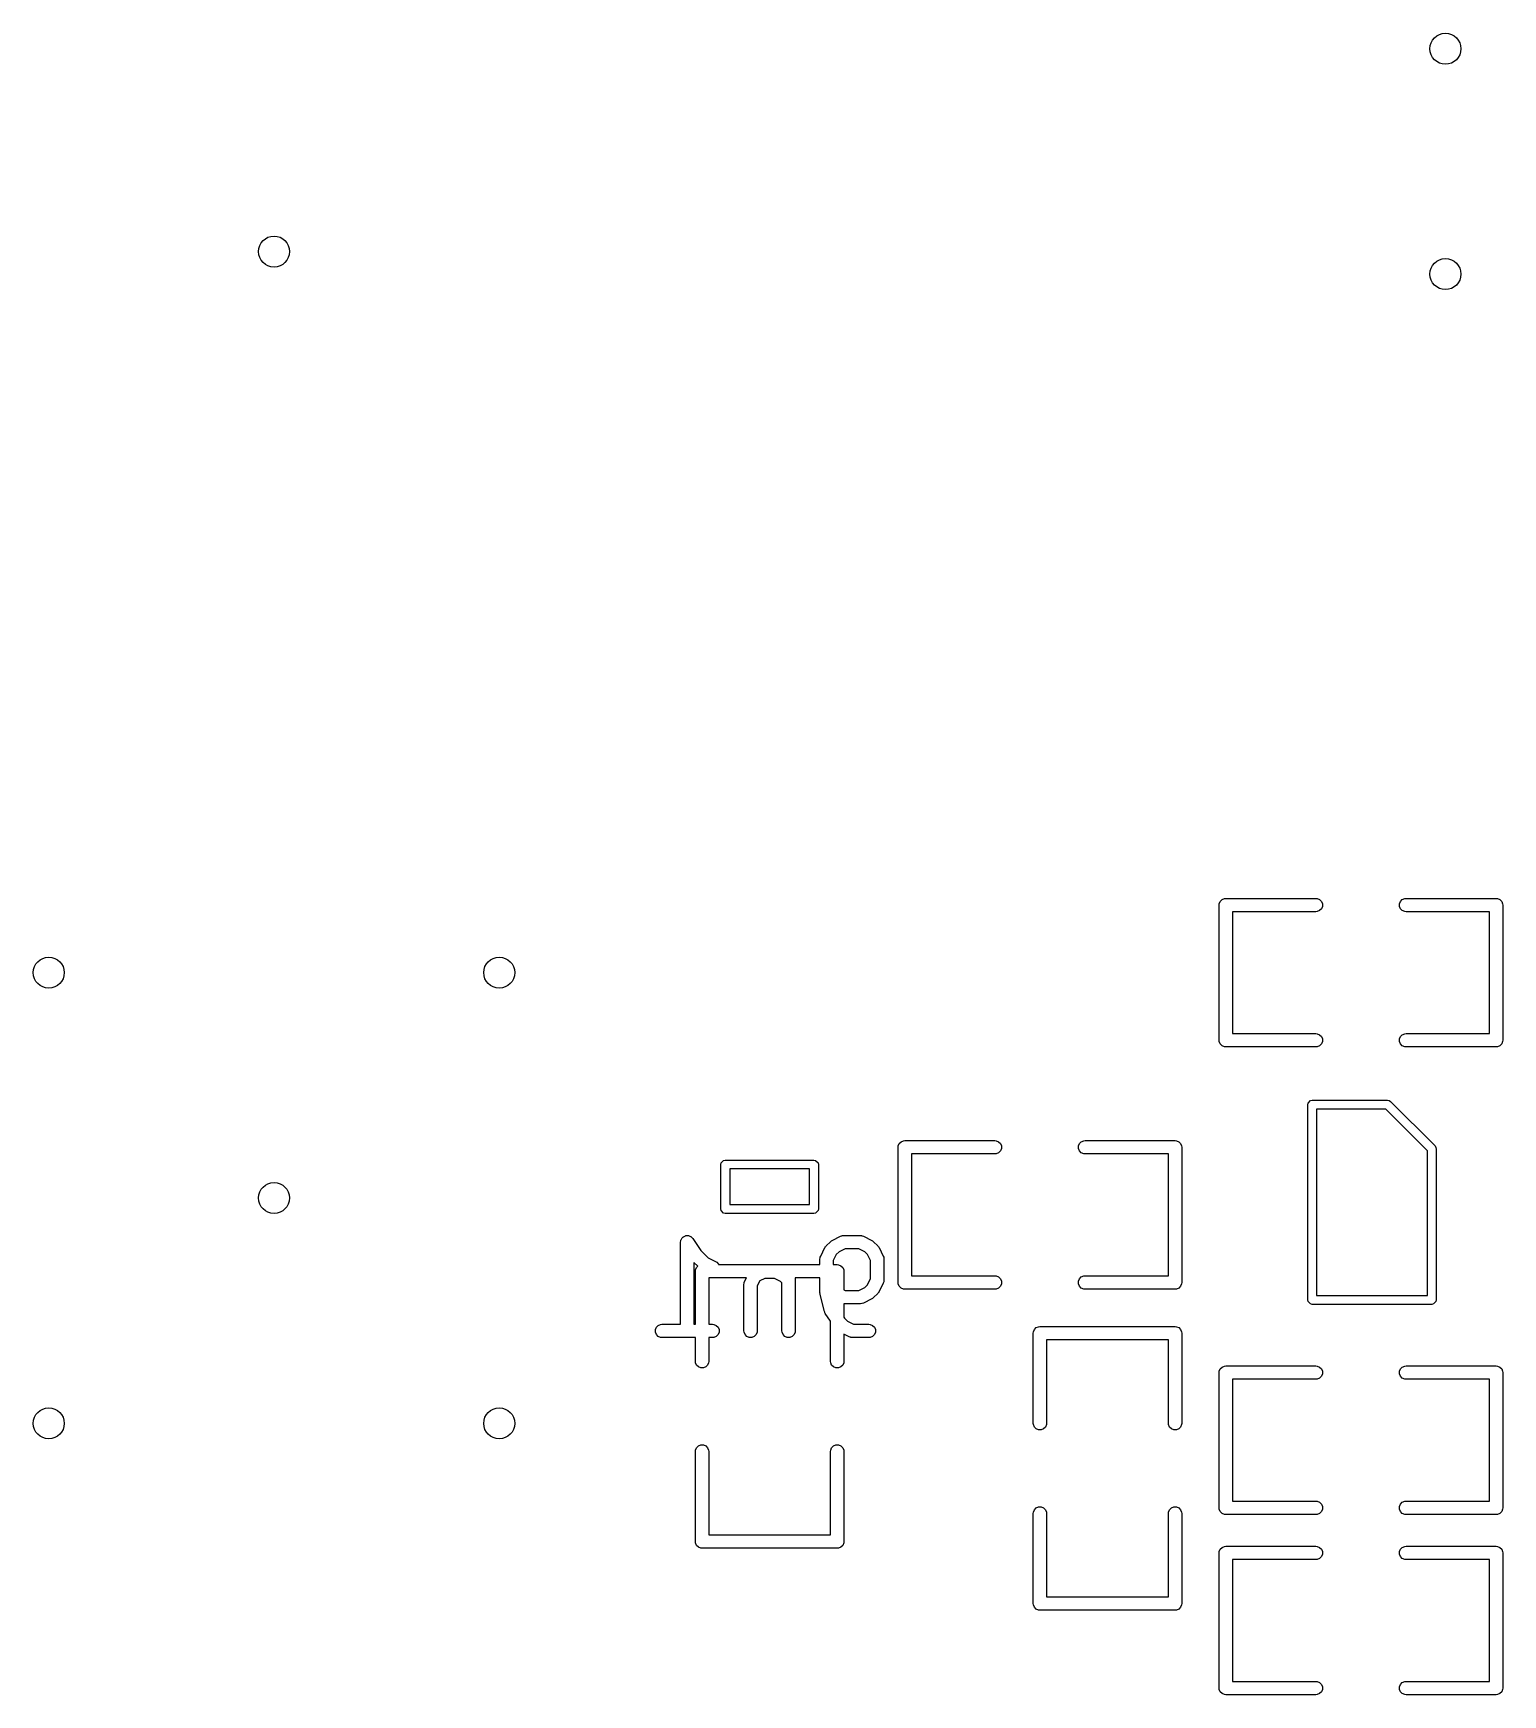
# Model space of a CAD drawing. Extents: x -2.1 to 1.75, y 0.25 to 2.72.
# Drawn here: x -2.097 to -1.445, y 1.985 to 2.722 of the extents above; entities that cross this region are included whole.
import ezdxf

# ---------------------------------------------------------------- set-up
doc = ezdxf.new("R2010")
doc.units = 0
doc.header["$MEASUREMENT"] = 0
doc.layers.add('BLACK', color=7, linetype='CONTINUOUS')

msp = doc.modelspace()

# ---------------------------------------------------------------- linework, layer by layer
at = {"layer": 'BLACK', "linetype": 'CONTINUOUS'}
for p, q in [((-1.56996, 2.33664), (-1.56914, 2.33746)), ((-1.56914, 2.33746), (-1.56808, 2.3379)), ((-1.56808, 2.3379), (-1.5675, 2.33795)), ((-1.5675, 2.33795), (-1.5275, 2.33795)), ((-1.5275, 2.33795), (-1.52692, 2.3379)), ((-1.52692, 2.3379), (-1.52586, 2.33746)), ((-1.52586, 2.33746), (-1.52504, 2.33664)), ((-1.48996, 2.33664), (-1.48914, 2.33746)), ((-1.48914, 2.33746), (-1.48808, 2.3379)), ((-1.48808, 2.3379), (-1.4875, 2.33795)), ((-1.4875, 2.33795), (-1.4475, 2.33795)), ((-1.4475, 2.33795), (-1.44692, 2.3379)), ((-1.44692, 2.3379), (-1.44586, 2.33746)), ((-1.44586, 2.33746), (-1.44504, 2.33664)), ((-1.57045, 2.335), (-1.5704, 2.33558)), ((-1.57045, 2.275), (-1.57045, 2.335)), ((-1.5704, 2.33558), (-1.56996, 2.33664)), ((-1.5275, 2.33205), (-1.56455, 2.33205)), ((-1.56455, 2.33205), (-1.56455, 2.27795)), ((-1.52692, 2.3321), (-1.5275, 2.33205)), ((-1.52586, 2.33254), (-1.52692, 2.3321)), ((-1.52504, 2.33336), (-1.52586, 2.33254)), ((-1.52504, 2.33664), (-1.5246, 2.33558)), ((-1.5246, 2.33442), (-1.52504, 2.33336)), ((-1.5246, 2.33558), (-1.5246, 2.33442)), ((-1.4904, 2.33558), (-1.48996, 2.33664)), ((-1.4904, 2.33442), (-1.4904, 2.33558)), ((-1.48996, 2.33336), (-1.4904, 2.33442)), ((-1.48914, 2.33254), (-1.48996, 2.33336)), ((-1.48808, 2.3321), (-1.48914, 2.33254)), ((-1.4875, 2.33205), (-1.48808, 2.3321)), ((-1.45045, 2.33205), (-1.4875, 2.33205)), ((-1.45045, 2.27795), (-1.45045, 2.33205)), ((-1.44504, 2.33664), (-1.4446, 2.33558)), ((-1.4446, 2.33558), (-1.44455, 2.335)), ((-1.44455, 2.335), (-1.44455, 2.275)), ((-1.5704, 2.27442), (-1.57045, 2.275)), ((-1.56996, 2.27336), (-1.5704, 2.27442)), ((-1.56914, 2.27254), (-1.56996, 2.27336)), ((-1.56808, 2.2721), (-1.56914, 2.27254)), ((-1.5675, 2.27205), (-1.56808, 2.2721)), ((-1.5275, 2.27205), (-1.5675, 2.27205)), ((-1.56455, 2.27795), (-1.5275, 2.27795)), ((-1.5275, 2.27795), (-1.52692, 2.2779)), ((-1.52692, 2.2721), (-1.5275, 2.27205)), ((-1.52692, 2.2779), (-1.52586, 2.27746)), ((-1.52586, 2.27254), (-1.52692, 2.2721)), ((-1.52586, 2.27746), (-1.52504, 2.27664)), ((-1.52504, 2.27336), (-1.52586, 2.27254)), ((-1.52504, 2.27664), (-1.5246, 2.27558)), ((-1.5246, 2.27442), (-1.52504, 2.27336)), ((-1.5246, 2.27558), (-1.5246, 2.27442)), ((-1.4904, 2.27558), (-1.48996, 2.27664)), ((-1.4904, 2.27442), (-1.4904, 2.27558)), ((-1.48996, 2.27336), (-1.4904, 2.27442)), ((-1.48996, 2.27664), (-1.48914, 2.27746)), ((-1.48914, 2.27254), (-1.48996, 2.27336)), ((-1.48914, 2.27746), (-1.48808, 2.2779)), ((-1.48808, 2.2721), (-1.48914, 2.27254)), ((-1.48808, 2.2779), (-1.4875, 2.27795)), ((-1.4875, 2.27205), (-1.48808, 2.2721)), ((-1.4875, 2.27795), (-1.45045, 2.27795)), ((-1.4475, 2.27205), (-1.4875, 2.27205)), ((-1.44692, 2.2721), (-1.4475, 2.27205)), ((-1.44586, 2.27254), (-1.44692, 2.2721)), ((-1.44504, 2.27336), (-1.44586, 2.27254)), ((-1.4446, 2.27442), (-1.44504, 2.27336)), ((-1.44455, 2.275), (-1.4446, 2.27442)), ((-1.53114, 2.2464), (-1.53099, 2.24715)), ((-1.53114, 2.15978), (-1.53114, 2.2464)), ((-1.53099, 2.24715), (-1.52993, 2.24822)), ((-1.52993, 2.24822), (-1.52917, 2.24837)), ((-1.52917, 2.24837), (-1.49571, 2.24837)), ((-1.5272, 2.24443), (-1.5272, 2.16175)), ((-1.49652, 2.24443), (-1.5272, 2.24443)), ((-1.47799, 2.2259), (-1.49652, 2.24443)), ((-1.49571, 2.24837), (-1.49496, 2.24822)), ((-1.49496, 2.24822), (-1.49432, 2.24779)), ((-1.49432, 2.24779), (-1.47463, 2.2281)), ((-1.71295, 2.2275), (-1.7129, 2.22808)), ((-1.71295, 2.1675), (-1.71295, 2.2275)), ((-1.7129, 2.22808), (-1.71246, 2.22914)), ((-1.71246, 2.22914), (-1.71164, 2.22996)), ((-1.71164, 2.22996), (-1.71058, 2.2304)), ((-1.71058, 2.2304), (-1.71, 2.23045)), ((-1.71, 2.23045), (-1.67, 2.23045)), ((-1.67, 2.23045), (-1.66942, 2.2304)), ((-1.66942, 2.2304), (-1.66836, 2.22996)), ((-1.66836, 2.22996), (-1.66754, 2.22914)), ((-1.66754, 2.22914), (-1.6671, 2.22808)), ((-1.6671, 2.22692), (-1.66754, 2.22586)), ((-1.6671, 2.22808), (-1.6671, 2.22692)), ((-1.6329, 2.22808), (-1.63246, 2.22914)), ((-1.6329, 2.22692), (-1.6329, 2.22808)), ((-1.63246, 2.22586), (-1.6329, 2.22692)), ((-1.63246, 2.22914), (-1.63164, 2.22996)), ((-1.63164, 2.22996), (-1.63058, 2.2304)), ((-1.63058, 2.2304), (-1.63, 2.23045)), ((-1.63, 2.23045), (-1.59, 2.23045)), ((-1.59, 2.23045), (-1.58942, 2.2304)), ((-1.58942, 2.2304), (-1.58836, 2.22996)), ((-1.58836, 2.22996), (-1.58754, 2.22914)), ((-1.58754, 2.22914), (-1.5871, 2.22808)), ((-1.5871, 2.22808), (-1.58705, 2.2275)), ((-1.58705, 2.2275), (-1.58705, 2.1675)), ((-1.47463, 2.2281), (-1.4742, 2.22747)), ((-1.4742, 2.22747), (-1.47406, 2.22671)), ((-1.79165, 2.21984), (-1.7915, 2.2206)), ((-1.79165, 2.20016), (-1.79165, 2.21984)), ((-1.7915, 2.2206), (-1.79044, 2.22166)), ((-1.79044, 2.22166), (-1.78969, 2.22181)), ((-1.78969, 2.22181), (-1.75031, 2.22181)), ((-1.75031, 2.22181), (-1.74956, 2.22166)), ((-1.74956, 2.22166), (-1.7485, 2.2206)), ((-1.7485, 2.2206), (-1.74835, 2.21984)), ((-1.74835, 2.21984), (-1.74835, 2.20016)), ((-1.67, 2.22455), (-1.70705, 2.22455)), ((-1.70705, 2.22455), (-1.70705, 2.17045)), ((-1.66942, 2.2246), (-1.67, 2.22455)), ((-1.66836, 2.22504), (-1.66942, 2.2246)), ((-1.66754, 2.22586), (-1.66836, 2.22504)), ((-1.63164, 2.22504), (-1.63246, 2.22586)), ((-1.63058, 2.2246), (-1.63164, 2.22504)), ((-1.63, 2.22455), (-1.63058, 2.2246)), ((-1.59295, 2.22455), (-1.63, 2.22455)), ((-1.59295, 2.17045), (-1.59295, 2.22455)), ((-1.47799, 2.16175), (-1.47799, 2.2259)), ((-1.47406, 2.22671), (-1.47406, 2.15978)), ((-1.78772, 2.21787), (-1.78772, 2.20213)), ((-1.75228, 2.21787), (-1.78772, 2.21787)), ((-1.75228, 2.20213), (-1.75228, 2.21787)), ((-1.7915, 2.1994), (-1.79165, 2.20016)), ((-1.79044, 2.19834), (-1.7915, 2.1994)), ((-1.78969, 2.19819), (-1.79044, 2.19834)), ((-1.75031, 2.19819), (-1.78969, 2.19819)), ((-1.78772, 2.20213), (-1.75228, 2.20213)), ((-1.74956, 2.19834), (-1.75031, 2.19819)), ((-1.7485, 2.1994), (-1.74956, 2.19834)), ((-1.74835, 2.20016), (-1.7485, 2.1994)), ((-1.80951, 2.18541), (-1.80945, 2.18598)), ((-1.80951, 2.1854), (-1.80951, 2.18541)), ((-1.80951, 2.14898), (-1.80951, 2.1854)), ((-1.80951, 2.1854), (-1.80951, 2.1854)), ((-1.80951, 2.1854), (-1.80951, 2.1854)), ((-1.80945, 2.18598), (-1.80934, 2.18625)), ((-1.80934, 2.18625), (-1.80928, 2.18653)), ((-1.80928, 2.18653), (-1.80912, 2.18677)), ((-1.80912, 2.18677), (-1.80901, 2.18704)), ((-1.80901, 2.18704), (-1.80881, 2.18725)), ((-1.80881, 2.18725), (-1.80864, 2.18749)), ((-1.80864, 2.18749), (-1.8084, 2.18765)), ((-1.8084, 2.18765), (-1.8082, 2.18786)), ((-1.8082, 2.18786), (-1.80793, 2.18797)), ((-1.80793, 2.18797), (-1.80769, 2.18813)), ((-1.80769, 2.18813), (-1.8074, 2.18819)), ((-1.8074, 2.18819), (-1.80713, 2.1883)), ((-1.80713, 2.1883), (-1.80684, 2.1883)), ((-1.80684, 2.1883), (-1.80655, 2.18835)), ((-1.80655, 2.18835), (-1.80627, 2.1883)), ((-1.80627, 2.1883), (-1.80598, 2.1883)), ((-1.80598, 2.1883), (-1.80571, 2.18818)), ((-1.80571, 2.18818), (-1.80543, 2.18813)), ((-1.80543, 2.18813), (-1.80518, 2.18797)), ((-1.80518, 2.18797), (-1.80492, 2.18786)), ((-1.80492, 2.18786), (-1.80471, 2.18765)), ((-1.80471, 2.18765), (-1.80447, 2.18749)), ((-1.80447, 2.18749), (-1.8041, 2.18704)), ((-1.8041, 2.18704), (-1.8041, 2.18704)), ((-1.8041, 2.18704), (-1.8041, 2.18704)), ((-1.8041, 2.18704), (-1.8041, 2.18704)), ((-1.8041, 2.18704), (-1.80051, 2.18166)), ((-1.74733, 2.17922), (-1.74546, 2.18297)), ((-1.74546, 2.18297), (-1.7453, 2.18322)), ((-1.7453, 2.18322), (-1.74527, 2.18329)), ((-1.74527, 2.18329), (-1.7452, 2.18337)), ((-1.7452, 2.18337), (-1.74515, 2.18346)), ((-1.74515, 2.18346), (-1.74509, 2.18351)), ((-1.74509, 2.18351), (-1.7449, 2.18374)), ((-1.7449, 2.18374), (-1.74303, 2.18561)), ((-1.74303, 2.18561), (-1.7428, 2.1858)), ((-1.7428, 2.1858), (-1.74275, 2.18586)), ((-1.74275, 2.18586), (-1.74266, 2.18591)), ((-1.74266, 2.18591), (-1.74258, 2.18598)), ((-1.74258, 2.18598), (-1.74251, 2.18601)), ((-1.74251, 2.18601), (-1.74226, 2.18617)), ((-1.74226, 2.18617), (-1.73851, 2.18804)), ((-1.73851, 2.18804), (-1.73797, 2.18825)), ((-1.73797, 2.18825), (-1.73787, 2.18826)), ((-1.73787, 2.18826), (-1.73777, 2.1883)), ((-1.73777, 2.1883), (-1.73719, 2.18835)), ((-1.73719, 2.18835), (-1.72969, 2.18835)), ((-1.72969, 2.18835), (-1.72912, 2.1883)), ((-1.72912, 2.1883), (-1.72902, 2.18826)), ((-1.72902, 2.18826), (-1.72891, 2.18825)), ((-1.72891, 2.18825), (-1.72837, 2.18804)), ((-1.72837, 2.18804), (-1.72462, 2.18617)), ((-1.72462, 2.18617), (-1.72437, 2.18601)), ((-1.72437, 2.18601), (-1.7243, 2.18598)), ((-1.7243, 2.18598), (-1.72422, 2.18591)), ((-1.72422, 2.18591), (-1.72413, 2.18586)), ((-1.72413, 2.18586), (-1.72408, 2.1858)), ((-1.72408, 2.1858), (-1.72386, 2.18561)), ((-1.72386, 2.18561), (-1.72198, 2.18374)), ((-1.72198, 2.18374), (-1.72179, 2.18351)), ((-1.72179, 2.18351), (-1.72174, 2.18346)), ((-1.72174, 2.18346), (-1.72168, 2.18337)), ((-1.72168, 2.18337), (-1.72161, 2.18329)), ((-1.72161, 2.18329), (-1.72158, 2.18322)), ((-1.72158, 2.18322), (-1.72143, 2.18297)), ((-1.72143, 2.18297), (-1.71955, 2.17922)), ((-1.8019, 2.17469), (-1.80361, 2.1764)), ((-1.80361, 2.1764), (-1.80361, 2.14898)), ((-1.80051, 2.18166), (-1.79731, 2.17845)), ((-1.79731, 2.17845), (-1.79399, 2.17679)), ((-1.79399, 2.17679), (-1.7935, 2.17648)), ((-1.7935, 2.17648), (-1.79274, 2.17561)), ((-1.79274, 2.17561), (-1.79269, 2.17545)), ((-1.79269, 2.17545), (-1.74764, 2.17545)), ((-1.74764, 2.1779), (-1.74759, 2.17848)), ((-1.74764, 2.17545), (-1.74764, 2.1779)), ((-1.74759, 2.17848), (-1.74755, 2.17858)), ((-1.74755, 2.17858), (-1.74754, 2.17868)), ((-1.74754, 2.17868), (-1.74733, 2.17922)), ((-1.74039, 2.1799), (-1.74174, 2.1772)), ((-1.74174, 2.1772), (-1.74174, 2.17545)), ((-1.74174, 2.17545), (-1.74, 2.17545)), ((-1.73919, 2.1811), (-1.74039, 2.1799)), ((-1.74, 2.17545), (-1.73942, 2.1754)), ((-1.73942, 2.1754), (-1.73836, 2.17496)), ((-1.73649, 2.18245), (-1.73919, 2.1811)), ((-1.73039, 2.18245), (-1.73649, 2.18245)), ((-1.72769, 2.1811), (-1.73039, 2.18245)), ((-1.72649, 2.1799), (-1.72769, 2.1811)), ((-1.72515, 2.1772), (-1.72649, 2.1799)), ((-1.72515, 2.16922), (-1.72515, 2.1772)), ((-1.71955, 2.17922), (-1.71935, 2.17868)), ((-1.71935, 2.17868), (-1.71934, 2.17858)), ((-1.71934, 2.17858), (-1.7193, 2.17848)), ((-1.7193, 2.17848), (-1.71924, 2.1779)), ((-1.71924, 2.1779), (-1.71924, 2.16853)), ((-1.80295, 2.1725), (-1.8029, 2.17308)), ((-1.80295, 2.14898), (-1.80295, 2.1725)), ((-1.8029, 2.17308), (-1.80246, 2.17414)), ((-1.80246, 2.17414), (-1.8019, 2.17469)), ((-1.78029, 2.16955), (-1.79705, 2.16955)), ((-1.79705, 2.16955), (-1.79705, 2.14898)), ((-1.78128, 2.16743), (-1.78108, 2.16797)), ((-1.78108, 2.16797), (-1.78029, 2.16955)), ((-1.77436, 2.1682), (-1.77548, 2.16596)), ((-1.77212, 2.16932), (-1.77436, 2.1682)), ((-1.76788, 2.16932), (-1.77212, 2.16932)), ((-1.76519, 2.16798), (-1.76788, 2.16932)), ((-1.76452, 2.1673), (-1.76519, 2.16798)), ((-1.74764, 2.16955), (-1.75861, 2.16955)), ((-1.75861, 2.16955), (-1.75861, 2.14603)), ((-1.74764, 2.1629), (-1.74764, 2.16955)), ((-1.73836, 2.17496), (-1.73754, 2.17414)), ((-1.73754, 2.17414), (-1.7371, 2.17308)), ((-1.7371, 2.17308), (-1.73705, 2.1725)), ((-1.73705, 2.1725), (-1.73705, 2.16426)), ((-1.72649, 2.16653), (-1.72515, 2.16922)), ((-1.71934, 2.16785), (-1.71935, 2.16775)), ((-1.7193, 2.16795), (-1.71934, 2.16785)), ((-1.71924, 2.16853), (-1.7193, 2.16795)), ((-1.70705, 2.17045), (-1.67, 2.17045)), ((-1.67, 2.17045), (-1.66942, 2.1704)), ((-1.66942, 2.1704), (-1.66836, 2.16996)), ((-1.66836, 2.16996), (-1.66754, 2.16914)), ((-1.66754, 2.16914), (-1.6671, 2.16808)), ((-1.6671, 2.16808), (-1.6671, 2.16692)), ((-1.6329, 2.16808), (-1.63246, 2.16914)), ((-1.6329, 2.16692), (-1.6329, 2.16808)), ((-1.63246, 2.16914), (-1.63164, 2.16996)), ((-1.63164, 2.16996), (-1.63058, 2.1704)), ((-1.63058, 2.1704), (-1.63, 2.17045)), ((-1.63, 2.17045), (-1.59295, 2.17045)), ((-1.78139, 2.16665), (-1.78133, 2.16723)), ((-1.78139, 2.14603), (-1.78139, 2.16665)), ((-1.78133, 2.16723), (-1.78129, 2.16733)), ((-1.78129, 2.16733), (-1.78128, 2.16743)), ((-1.77548, 2.16596), (-1.77548, 2.14603)), ((-1.76452, 2.14603), (-1.76452, 2.1673)), ((-1.74763, 2.1628), (-1.74764, 2.1629)), ((-1.74764, 2.16276), (-1.74763, 2.1628)), ((-1.74761, 2.16254), (-1.74764, 2.16276)), ((-1.74759, 2.16233), (-1.74761, 2.16254)), ((-1.74757, 2.16229), (-1.74759, 2.16233)), ((-1.74756, 2.16219), (-1.74757, 2.16229)), ((-1.74568, 2.15469), (-1.74756, 2.16219)), ((-1.73705, 2.16426), (-1.73649, 2.16398)), ((-1.73649, 2.16398), (-1.73039, 2.16398)), ((-1.73039, 2.16398), (-1.72769, 2.16533)), ((-1.72769, 2.16533), (-1.72649, 2.16653)), ((-1.72437, 2.16042), (-1.72462, 2.16026)), ((-1.7243, 2.16045), (-1.72437, 2.16042)), ((-1.72422, 2.16052), (-1.7243, 2.16045)), ((-1.72413, 2.16057), (-1.72422, 2.16052)), ((-1.72408, 2.16063), (-1.72413, 2.16057)), ((-1.72386, 2.16082), (-1.72408, 2.16063)), ((-1.72198, 2.16269), (-1.72386, 2.16082)), ((-1.72179, 2.16292), (-1.72198, 2.16269)), ((-1.72174, 2.16297), (-1.72179, 2.16292)), ((-1.72168, 2.16306), (-1.72174, 2.16297)), ((-1.72161, 2.16314), (-1.72168, 2.16306)), ((-1.72158, 2.16321), (-1.72161, 2.16314)), ((-1.72143, 2.16346), (-1.72158, 2.16321)), ((-1.71955, 2.16721), (-1.72143, 2.16346)), ((-1.71935, 2.16775), (-1.71955, 2.16721)), ((-1.7129, 2.16692), (-1.71295, 2.1675)), ((-1.71246, 2.16586), (-1.7129, 2.16692)), ((-1.71164, 2.16504), (-1.71246, 2.16586)), ((-1.71058, 2.1646), (-1.71164, 2.16504)), ((-1.71, 2.16455), (-1.71058, 2.1646)), ((-1.67, 2.16455), (-1.71, 2.16455)), ((-1.66942, 2.1646), (-1.67, 2.16455)), ((-1.66836, 2.16504), (-1.66942, 2.1646)), ((-1.66754, 2.16586), (-1.66836, 2.16504)), ((-1.6671, 2.16692), (-1.66754, 2.16586)), ((-1.63246, 2.16586), (-1.6329, 2.16692)), ((-1.63164, 2.16504), (-1.63246, 2.16586)), ((-1.63058, 2.1646), (-1.63164, 2.16504)), ((-1.63, 2.16455), (-1.63058, 2.1646)), ((-1.59, 2.16455), (-1.63, 2.16455)), ((-1.58942, 2.1646), (-1.59, 2.16455)), ((-1.58836, 2.16504), (-1.58942, 2.1646)), ((-1.58754, 2.16586), (-1.58836, 2.16504)), ((-1.5871, 2.16692), (-1.58754, 2.16586)), ((-1.58705, 2.1675), (-1.5871, 2.16692)), ((-1.5272, 2.16175), (-1.47799, 2.16175)), ((-1.74556, 2.15435), (-1.74568, 2.15469)), ((-1.74555, 2.15428), (-1.74556, 2.15435)), ((-1.74551, 2.15421), (-1.74555, 2.15428)), ((-1.74549, 2.15414), (-1.74551, 2.15421)), ((-1.74544, 2.15408), (-1.74549, 2.15414)), ((-1.74527, 2.15377), (-1.74544, 2.15408)), ((-1.74295, 2.15029), (-1.74527, 2.15377)), ((-1.72969, 2.15808), (-1.73705, 2.15808)), ((-1.73705, 2.15808), (-1.73705, 2.15207)), ((-1.72912, 2.15813), (-1.72969, 2.15808)), ((-1.72902, 2.15817), (-1.72912, 2.15813)), ((-1.72891, 2.15818), (-1.72902, 2.15817)), ((-1.72837, 2.15839), (-1.72891, 2.15818)), ((-1.72462, 2.16026), (-1.72837, 2.15839)), ((-1.53099, 2.15903), (-1.53114, 2.15978)), ((-1.52993, 2.15796), (-1.53099, 2.15903)), ((-1.52917, 2.15781), (-1.52993, 2.15796)), ((-1.47602, 2.15781), (-1.52917, 2.15781)), ((-1.47527, 2.15796), (-1.47602, 2.15781)), ((-1.4742, 2.15903), (-1.47527, 2.15796)), ((-1.47406, 2.15978), (-1.4742, 2.15903)), ((-1.8207, 2.14661), (-1.82026, 2.14767)), ((-1.8207, 2.14545), (-1.8207, 2.14661)), ((-1.82026, 2.14767), (-1.81945, 2.14849)), ((-1.81945, 2.14849), (-1.81838, 2.14893)), ((-1.81838, 2.14893), (-1.81781, 2.14898)), ((-1.81781, 2.14898), (-1.80951, 2.14898)), ((-1.80361, 2.14898), (-1.80295, 2.14898)), ((-1.79705, 2.14898), (-1.79531, 2.14898)), ((-1.79531, 2.14898), (-1.79473, 2.14893)), ((-1.79473, 2.14893), (-1.79367, 2.14849)), ((-1.79367, 2.14849), (-1.79285, 2.14767)), ((-1.79285, 2.14767), (-1.79241, 2.14661)), ((-1.79241, 2.14661), (-1.79241, 2.14545)), ((-1.78133, 2.14545), (-1.78139, 2.14603)), ((-1.77548, 2.14603), (-1.77554, 2.14545)), ((-1.76446, 2.14545), (-1.76452, 2.14603)), ((-1.75861, 2.14603), (-1.75867, 2.14545)), ((-1.74295, 2.1325), (-1.74295, 2.15029)), ((-1.73705, 2.15207), (-1.73677, 2.15166)), ((-1.73677, 2.15166), (-1.73544, 2.15033)), ((-1.73544, 2.15033), (-1.73275, 2.14898)), ((-1.73275, 2.14898), (-1.72594, 2.14898)), ((-1.72594, 2.14898), (-1.72537, 2.14893)), ((-1.72537, 2.14893), (-1.7243, 2.14849)), ((-1.7243, 2.14849), (-1.72349, 2.14767)), ((-1.72349, 2.14767), (-1.72305, 2.14661)), ((-1.72305, 2.14661), (-1.72305, 2.14545)), ((-1.6529, 2.14558), (-1.65246, 2.14664)), ((-1.65246, 2.14664), (-1.65164, 2.14746)), ((-1.65164, 2.14746), (-1.65058, 2.1479)), ((-1.65058, 2.1479), (-1.65, 2.14795)), ((-1.65, 2.14795), (-1.59, 2.14795)), ((-1.59, 2.14795), (-1.58942, 2.1479)), ((-1.58942, 2.1479), (-1.58836, 2.14746)), ((-1.58836, 2.14746), (-1.58754, 2.14664)), ((-1.58754, 2.14664), (-1.5871, 2.14558)), ((-1.82026, 2.14439), (-1.8207, 2.14545)), ((-1.81945, 2.14358), (-1.82026, 2.14439)), ((-1.81838, 2.14313), (-1.81945, 2.14358)), ((-1.81781, 2.14308), (-1.81838, 2.14313)), ((-1.80295, 2.14308), (-1.81781, 2.14308)), ((-1.80295, 2.1325), (-1.80295, 2.14308)), ((-1.79531, 2.14308), (-1.79705, 2.14308)), ((-1.79705, 2.14308), (-1.79705, 2.1325)), ((-1.79473, 2.14313), (-1.79531, 2.14308)), ((-1.79367, 2.14358), (-1.79473, 2.14313)), ((-1.79285, 2.14439), (-1.79367, 2.14358)), ((-1.79241, 2.14545), (-1.79285, 2.14439)), ((-1.78089, 2.14439), (-1.78133, 2.14545)), ((-1.78008, 2.14358), (-1.78089, 2.14439)), ((-1.77901, 2.14313), (-1.78008, 2.14358)), ((-1.77786, 2.14313), (-1.77901, 2.14313)), ((-1.7768, 2.14358), (-1.77786, 2.14313)), ((-1.77598, 2.14439), (-1.7768, 2.14358)), ((-1.77554, 2.14545), (-1.77598, 2.14439)), ((-1.76402, 2.14439), (-1.76446, 2.14545)), ((-1.7632, 2.14358), (-1.76402, 2.14439)), ((-1.76214, 2.14313), (-1.7632, 2.14358)), ((-1.76099, 2.14313), (-1.76214, 2.14313)), ((-1.75992, 2.14358), (-1.76099, 2.14313)), ((-1.75911, 2.14439), (-1.75992, 2.14358)), ((-1.75867, 2.14545), (-1.75911, 2.14439)), ((-1.73476, 2.14339), (-1.73705, 2.14453)), ((-1.73705, 2.14453), (-1.73705, 2.1325)), ((-1.73422, 2.14318), (-1.73476, 2.14339)), ((-1.73412, 2.14318), (-1.73422, 2.14318)), ((-1.73402, 2.14313), (-1.73412, 2.14318)), ((-1.73344, 2.14308), (-1.73402, 2.14313)), ((-1.72594, 2.14308), (-1.73344, 2.14308)), ((-1.72537, 2.14313), (-1.72594, 2.14308)), ((-1.7243, 2.14358), (-1.72537, 2.14313)), ((-1.72349, 2.14439), (-1.7243, 2.14358)), ((-1.72305, 2.14545), (-1.72349, 2.14439)), ((-1.65295, 2.145), (-1.6529, 2.14558)), ((-1.65295, 2.105), (-1.65295, 2.145)), ((-1.59295, 2.14205), (-1.64705, 2.14205)), ((-1.64705, 2.14205), (-1.64705, 2.105)), ((-1.59295, 2.105), (-1.59295, 2.14205)), ((-1.5871, 2.14558), (-1.58705, 2.145)), ((-1.58705, 2.145), (-1.58705, 2.105)), ((-1.8029, 2.13192), (-1.80295, 2.1325)), ((-1.80246, 2.13086), (-1.8029, 2.13192)), ((-1.7971, 2.13192), (-1.79754, 2.13086)), ((-1.79705, 2.1325), (-1.7971, 2.13192)), ((-1.7429, 2.13192), (-1.74295, 2.1325)), ((-1.74246, 2.13086), (-1.7429, 2.13192)), ((-1.7371, 2.13192), (-1.73754, 2.13086)), ((-1.73705, 2.1325), (-1.7371, 2.13192)), ((-1.80164, 2.13004), (-1.80246, 2.13086)), ((-1.80058, 2.1296), (-1.80164, 2.13004)), ((-1.79942, 2.1296), (-1.80058, 2.1296)), ((-1.79836, 2.13004), (-1.79942, 2.1296)), ((-1.79754, 2.13086), (-1.79836, 2.13004)), ((-1.74164, 2.13004), (-1.74246, 2.13086)), ((-1.74058, 2.1296), (-1.74164, 2.13004)), ((-1.73942, 2.1296), (-1.74058, 2.1296)), ((-1.73836, 2.13004), (-1.73942, 2.1296)), ((-1.73754, 2.13086), (-1.73836, 2.13004)), ((-1.57045, 2.1275), (-1.5704, 2.12808)), ((-1.57045, 2.0675), (-1.57045, 2.1275)), ((-1.5704, 2.12808), (-1.56996, 2.12914)), ((-1.56996, 2.12914), (-1.56914, 2.12996)), ((-1.56914, 2.12996), (-1.56808, 2.1304)), ((-1.56808, 2.1304), (-1.5675, 2.13045)), ((-1.5675, 2.13045), (-1.5275, 2.13045)), ((-1.5275, 2.12455), (-1.56455, 2.12455)), ((-1.56455, 2.12455), (-1.56455, 2.07045)), ((-1.5275, 2.13045), (-1.52692, 2.1304)), ((-1.52692, 2.1246), (-1.5275, 2.12455)), ((-1.52692, 2.1304), (-1.52586, 2.12996)), ((-1.52586, 2.12504), (-1.52692, 2.1246)), ((-1.52586, 2.12996), (-1.52504, 2.12914)), ((-1.52504, 2.12586), (-1.52586, 2.12504)), ((-1.52504, 2.12914), (-1.5246, 2.12808)), ((-1.5246, 2.12692), (-1.52504, 2.12586)), ((-1.5246, 2.12808), (-1.5246, 2.12692)), ((-1.4904, 2.12808), (-1.48996, 2.12914)), ((-1.4904, 2.12692), (-1.4904, 2.12808)), ((-1.48996, 2.12586), (-1.4904, 2.12692)), ((-1.48996, 2.12914), (-1.48914, 2.12996)), ((-1.48914, 2.12504), (-1.48996, 2.12586)), ((-1.48914, 2.12996), (-1.48808, 2.1304)), ((-1.48808, 2.1246), (-1.48914, 2.12504)), ((-1.48808, 2.1304), (-1.4875, 2.13045)), ((-1.4875, 2.12455), (-1.48808, 2.1246)), ((-1.4875, 2.13045), (-1.4475, 2.13045)), ((-1.45045, 2.12455), (-1.4875, 2.12455)), ((-1.45045, 2.07045), (-1.45045, 2.12455)), ((-1.4475, 2.13045), (-1.44692, 2.1304)), ((-1.44692, 2.1304), (-1.44586, 2.12996)), ((-1.44586, 2.12996), (-1.44504, 2.12914)), ((-1.44504, 2.12914), (-1.4446, 2.12808)), ((-1.4446, 2.12808), (-1.44455, 2.1275)), ((-1.44455, 2.1275), (-1.44455, 2.0675)), ((-1.6529, 2.10442), (-1.65295, 2.105)), ((-1.65246, 2.10336), (-1.6529, 2.10442)), ((-1.65164, 2.10254), (-1.65246, 2.10336)), ((-1.65058, 2.1021), (-1.65164, 2.10254)), ((-1.64942, 2.1021), (-1.65058, 2.1021)), ((-1.64836, 2.10254), (-1.64942, 2.1021)), ((-1.64754, 2.10336), (-1.64836, 2.10254)), ((-1.6471, 2.10442), (-1.64754, 2.10336)), ((-1.64705, 2.105), (-1.6471, 2.10442)), ((-1.5929, 2.10442), (-1.59295, 2.105)), ((-1.59246, 2.10336), (-1.5929, 2.10442)), ((-1.59164, 2.10254), (-1.59246, 2.10336)), ((-1.59058, 2.1021), (-1.59164, 2.10254)), ((-1.58942, 2.1021), (-1.59058, 2.1021)), ((-1.58836, 2.10254), (-1.58942, 2.1021)), ((-1.58754, 2.10336), (-1.58836, 2.10254)), ((-1.5871, 2.10442), (-1.58754, 2.10336)), ((-1.58705, 2.105), (-1.5871, 2.10442)), ((-1.8029, 2.09308), (-1.80246, 2.09414)), ((-1.80246, 2.09414), (-1.80164, 2.09496)), ((-1.80164, 2.09496), (-1.80058, 2.0954)), ((-1.80058, 2.0954), (-1.79942, 2.0954)), ((-1.79942, 2.0954), (-1.79836, 2.09496)), ((-1.79836, 2.09496), (-1.79754, 2.09414)), ((-1.79754, 2.09414), (-1.7971, 2.09308)), ((-1.7429, 2.09308), (-1.74246, 2.09414)), ((-1.74246, 2.09414), (-1.74164, 2.09496)), ((-1.74164, 2.09496), (-1.74058, 2.0954)), ((-1.74058, 2.0954), (-1.73942, 2.0954)), ((-1.73942, 2.0954), (-1.73836, 2.09496)), ((-1.73836, 2.09496), (-1.73754, 2.09414)), ((-1.73754, 2.09414), (-1.7371, 2.09308)), ((-1.80295, 2.0925), (-1.8029, 2.09308)), ((-1.80295, 2.0525), (-1.80295, 2.0925)), ((-1.7971, 2.09308), (-1.79705, 2.0925)), ((-1.79705, 2.0925), (-1.79705, 2.05545)), ((-1.74295, 2.0925), (-1.7429, 2.09308)), ((-1.74295, 2.05545), (-1.74295, 2.0925)), ((-1.7371, 2.09308), (-1.73705, 2.0925)), ((-1.73705, 2.0925), (-1.73705, 2.0525)), ((-1.65295, 2.065), (-1.6529, 2.06558)), ((-1.65295, 2.025), (-1.65295, 2.065)), ((-1.6529, 2.06558), (-1.65246, 2.06664)), ((-1.65246, 2.06664), (-1.65164, 2.06746)), ((-1.65164, 2.06746), (-1.65058, 2.0679)), ((-1.65058, 2.0679), (-1.64942, 2.0679)), ((-1.64942, 2.0679), (-1.64836, 2.06746)), ((-1.64836, 2.06746), (-1.64754, 2.06664)), ((-1.64754, 2.06664), (-1.6471, 2.06558)), ((-1.6471, 2.06558), (-1.64705, 2.065)), ((-1.64705, 2.065), (-1.64705, 2.02795)), ((-1.59295, 2.065), (-1.5929, 2.06558)), ((-1.59295, 2.02795), (-1.59295, 2.065)), ((-1.5929, 2.06558), (-1.59246, 2.06664)), ((-1.59246, 2.06664), (-1.59164, 2.06746)), ((-1.59164, 2.06746), (-1.59058, 2.0679)), ((-1.59058, 2.0679), (-1.58942, 2.0679)), ((-1.58942, 2.0679), (-1.58836, 2.06746)), ((-1.58836, 2.06746), (-1.58754, 2.06664)), ((-1.58754, 2.06664), (-1.5871, 2.06558)), ((-1.5871, 2.06558), (-1.58705, 2.065)), ((-1.58705, 2.065), (-1.58705, 2.025)), ((-1.5704, 2.06692), (-1.57045, 2.0675)), ((-1.56996, 2.06586), (-1.5704, 2.06692)), ((-1.56914, 2.06504), (-1.56996, 2.06586)), ((-1.56808, 2.0646), (-1.56914, 2.06504)), ((-1.5675, 2.06455), (-1.56808, 2.0646)), ((-1.56455, 2.07045), (-1.5275, 2.07045)), ((-1.5275, 2.07045), (-1.52692, 2.0704)), ((-1.52692, 2.0646), (-1.5275, 2.06455)), ((-1.52692, 2.0704), (-1.52586, 2.06996)), ((-1.52586, 2.06504), (-1.52692, 2.0646)), ((-1.52586, 2.06996), (-1.52504, 2.06914)), ((-1.52504, 2.06586), (-1.52586, 2.06504)), ((-1.52504, 2.06914), (-1.5246, 2.06808)), ((-1.5246, 2.06692), (-1.52504, 2.06586)), ((-1.5246, 2.06808), (-1.5246, 2.06692)), ((-1.4904, 2.06808), (-1.48996, 2.06914)), ((-1.4904, 2.06692), (-1.4904, 2.06808)), ((-1.48996, 2.06586), (-1.4904, 2.06692)), ((-1.48996, 2.06914), (-1.48914, 2.06996)), ((-1.48914, 2.06504), (-1.48996, 2.06586)), ((-1.48914, 2.06996), (-1.48808, 2.0704)), ((-1.48808, 2.0646), (-1.48914, 2.06504)), ((-1.48808, 2.0704), (-1.4875, 2.07045)), ((-1.4875, 2.06455), (-1.48808, 2.0646)), ((-1.4875, 2.07045), (-1.45045, 2.07045)), ((-1.44692, 2.0646), (-1.4475, 2.06455)), ((-1.44586, 2.06504), (-1.44692, 2.0646)), ((-1.44504, 2.06586), (-1.44586, 2.06504)), ((-1.4446, 2.06692), (-1.44504, 2.06586)), ((-1.44455, 2.0675), (-1.4446, 2.06692)), ((-1.5275, 2.06455), (-1.5675, 2.06455)), ((-1.4475, 2.06455), (-1.4875, 2.06455)), ((-1.8029, 2.05192), (-1.80295, 2.0525)), ((-1.80246, 2.05086), (-1.8029, 2.05192)), ((-1.80164, 2.05004), (-1.80246, 2.05086)), ((-1.80058, 2.0496), (-1.80164, 2.05004)), ((-1.79705, 2.05545), (-1.74295, 2.05545)), ((-1.73836, 2.05004), (-1.73942, 2.0496)), ((-1.73754, 2.05086), (-1.73836, 2.05004)), ((-1.7371, 2.05192), (-1.73754, 2.05086)), ((-1.73705, 2.0525), (-1.7371, 2.05192)), ((-1.56996, 2.04914), (-1.56914, 2.04996)), ((-1.56914, 2.04996), (-1.56808, 2.0504)), ((-1.56808, 2.0504), (-1.5675, 2.05045)), ((-1.5675, 2.05045), (-1.5275, 2.05045)), ((-1.5275, 2.05045), (-1.52692, 2.0504)), ((-1.52692, 2.0504), (-1.52586, 2.04996)), ((-1.52586, 2.04996), (-1.52504, 2.04914)), ((-1.48996, 2.04914), (-1.48914, 2.04996)), ((-1.48914, 2.04996), (-1.48808, 2.0504)), ((-1.48808, 2.0504), (-1.4875, 2.05045)), ((-1.4875, 2.05045), (-1.4475, 2.05045)), ((-1.4475, 2.05045), (-1.44692, 2.0504)), ((-1.44692, 2.0504), (-1.44586, 2.04996)), ((-1.44586, 2.04996), (-1.44504, 2.04914)), ((-1.8, 2.04955), (-1.80058, 2.0496)), ((-1.74, 2.04955), (-1.8, 2.04955)), ((-1.73942, 2.0496), (-1.74, 2.04955)), ((-1.57045, 2.0475), (-1.5704, 2.04808)), ((-1.57045, 1.9875), (-1.57045, 2.0475)), ((-1.5704, 2.04808), (-1.56996, 2.04914)), ((-1.5275, 2.04455), (-1.56455, 2.04455)), ((-1.56455, 2.04455), (-1.56455, 1.99045)), ((-1.52692, 2.0446), (-1.5275, 2.04455)), ((-1.52586, 2.04504), (-1.52692, 2.0446)), ((-1.52504, 2.04586), (-1.52586, 2.04504)), ((-1.52504, 2.04914), (-1.5246, 2.04808)), ((-1.5246, 2.04692), (-1.52504, 2.04586)), ((-1.5246, 2.04808), (-1.5246, 2.04692)), ((-1.4904, 2.04808), (-1.48996, 2.04914)), ((-1.4904, 2.04692), (-1.4904, 2.04808)), ((-1.48996, 2.04586), (-1.4904, 2.04692)), ((-1.48914, 2.04504), (-1.48996, 2.04586)), ((-1.48808, 2.0446), (-1.48914, 2.04504)), ((-1.4875, 2.04455), (-1.48808, 2.0446)), ((-1.45045, 2.04455), (-1.4875, 2.04455)), ((-1.45045, 1.99045), (-1.45045, 2.04455)), ((-1.44504, 2.04914), (-1.4446, 2.04808)), ((-1.4446, 2.04808), (-1.44455, 2.0475)), ((-1.44455, 2.0475), (-1.44455, 1.9875)), ((-1.64705, 2.02795), (-1.59295, 2.02795)), ((-1.6529, 2.02442), (-1.65295, 2.025)), ((-1.65246, 2.02336), (-1.6529, 2.02442)), ((-1.65164, 2.02254), (-1.65246, 2.02336)), ((-1.65058, 2.0221), (-1.65164, 2.02254)), ((-1.65, 2.02205), (-1.65058, 2.0221)), ((-1.59, 2.02205), (-1.65, 2.02205)), ((-1.58942, 2.0221), (-1.59, 2.02205)), ((-1.58836, 2.02254), (-1.58942, 2.0221)), ((-1.58754, 2.02336), (-1.58836, 2.02254)), ((-1.5871, 2.02442), (-1.58754, 2.02336)), ((-1.58705, 2.025), (-1.5871, 2.02442)), ((-1.5704, 1.98692), (-1.57045, 1.9875)), ((-1.56996, 1.98586), (-1.5704, 1.98692)), ((-1.56914, 1.98504), (-1.56996, 1.98586)), ((-1.56808, 1.9846), (-1.56914, 1.98504)), ((-1.5675, 1.98455), (-1.56808, 1.9846)), ((-1.5275, 1.98455), (-1.5675, 1.98455)), ((-1.56455, 1.99045), (-1.5275, 1.99045)), ((-1.5275, 1.99045), (-1.52692, 1.9904)), ((-1.52692, 1.9846), (-1.5275, 1.98455)), ((-1.52692, 1.9904), (-1.52586, 1.98996)), ((-1.52586, 1.98504), (-1.52692, 1.9846)), ((-1.52586, 1.98996), (-1.52504, 1.98914)), ((-1.52504, 1.98586), (-1.52586, 1.98504)), ((-1.52504, 1.98914), (-1.5246, 1.98808)), ((-1.5246, 1.98692), (-1.52504, 1.98586)), ((-1.5246, 1.98808), (-1.5246, 1.98692)), ((-1.4904, 1.98808), (-1.48996, 1.98914)), ((-1.4904, 1.98692), (-1.4904, 1.98808)), ((-1.48996, 1.98586), (-1.4904, 1.98692)), ((-1.48996, 1.98914), (-1.48914, 1.98996)), ((-1.48914, 1.98504), (-1.48996, 1.98586)), ((-1.48914, 1.98996), (-1.48808, 1.9904)), ((-1.48808, 1.9846), (-1.48914, 1.98504)), ((-1.48808, 1.9904), (-1.4875, 1.99045)), ((-1.4875, 1.98455), (-1.48808, 1.9846)), ((-1.4875, 1.99045), (-1.45045, 1.99045)), ((-1.4475, 1.98455), (-1.4875, 1.98455)), ((-1.44692, 1.9846), (-1.4475, 1.98455)), ((-1.44586, 1.98504), (-1.44692, 1.9846)), ((-1.44504, 1.98586), (-1.44586, 1.98504)), ((-1.4446, 1.98692), (-1.44504, 1.98586)), ((-1.44455, 1.9875), (-1.4446, 1.98692))]:
    msp.add_line(p, q, dxfattribs=at)
at = {"layer": 'BLACK'}
for centre in [(-1.47, 2.715), (-1.99, 2.625), (-1.47, 2.615), (-2.09, 2.305), (-1.89, 2.305), (-1.99, 2.205), (-2.09, 2.105), (-1.89, 2.105)]:
    msp.add_circle(centre, 0.00689, dxfattribs=at)

doc.saveas('drawing.dxf')
